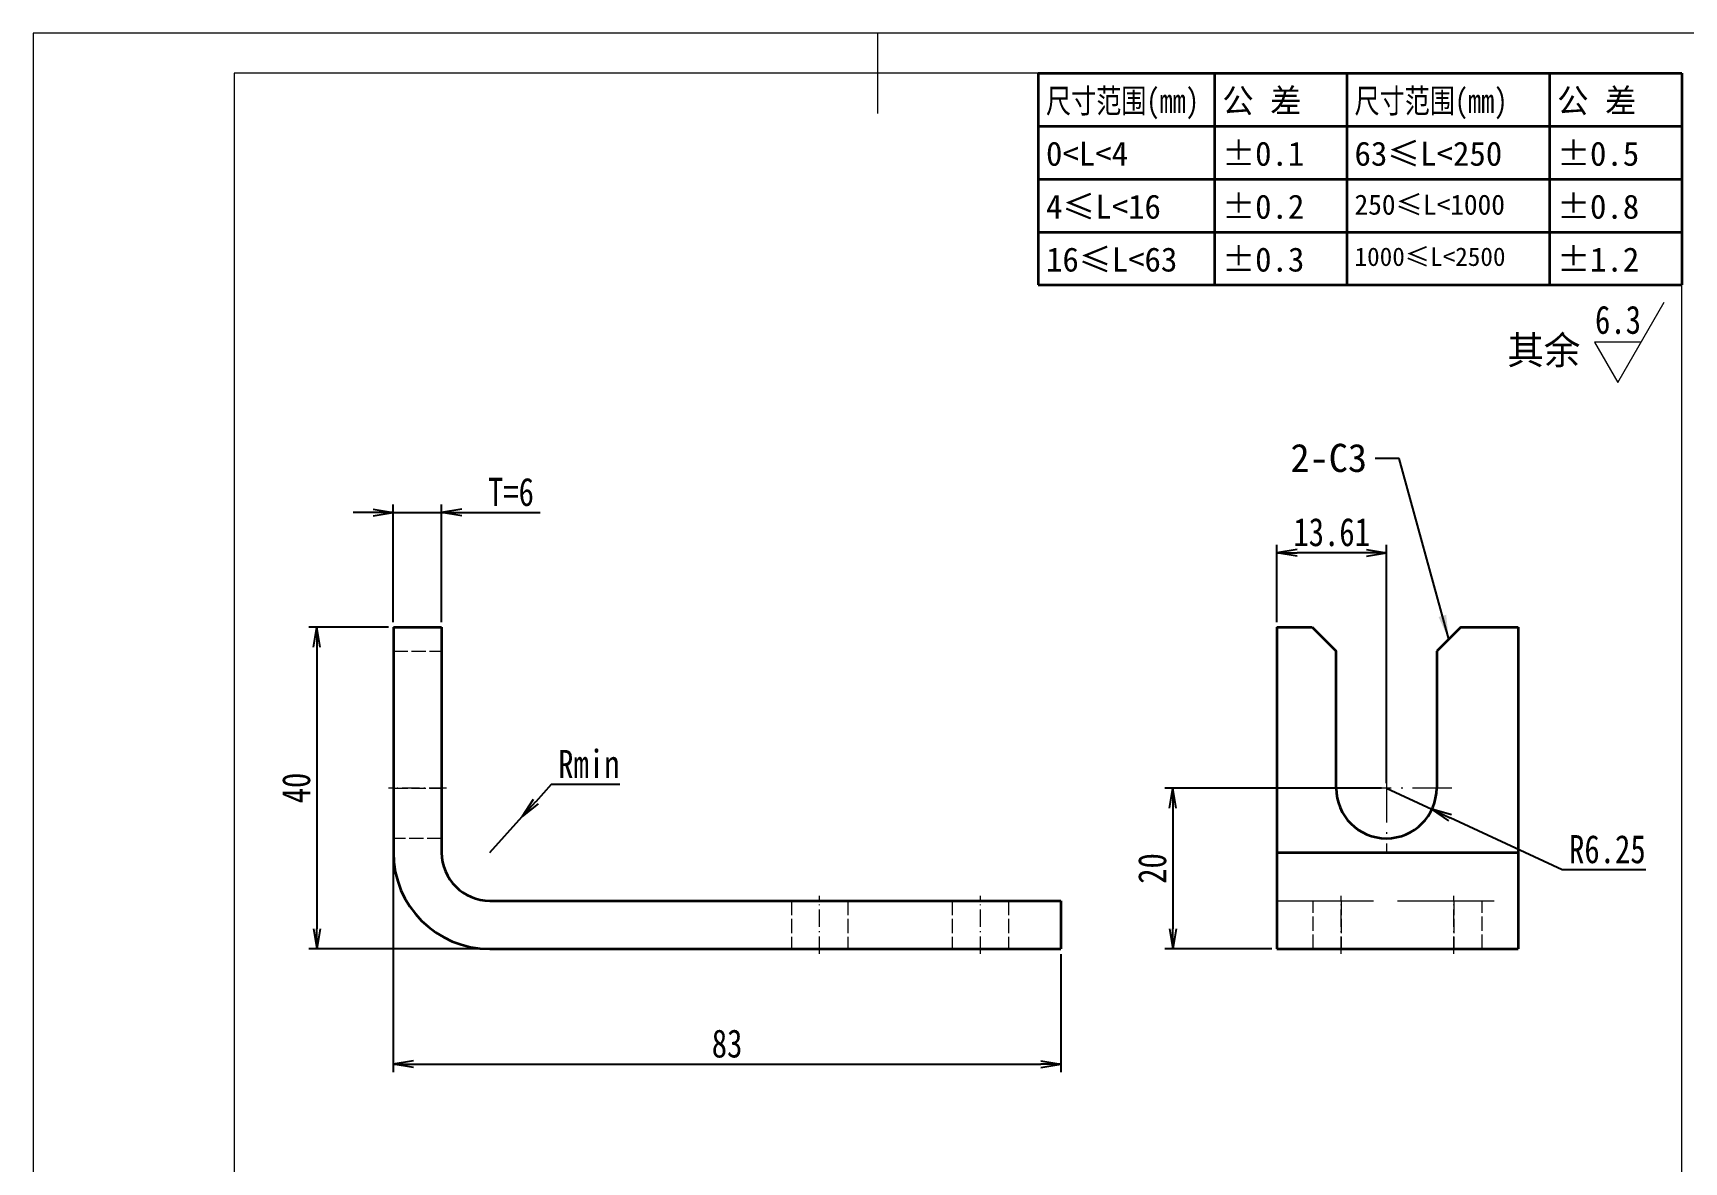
# Model space of a CAD drawing. Header units: millimetres. Extents: x -15766 to 80009, y -9701 to 15159.
# Drawn here: x -12545.3 to -12340, y 2995.2 to 3135.5 of the extents above; entities that cross this region are included whole.
import ezdxf
from ezdxf.enums import TextEntityAlignment as Align

# ---------------------------------------------------------------- set-up
doc = ezdxf.new("R2010")
doc.units = ezdxf.units.MM
for name, pattern in [('CENTER-HOKUTO_1', [16, 13, -1, 1, -1]), ('DASHDOT', [18.5, 12, -3, 0.5, -3]), ('DASHED', [15, 12, -3]), ('HIDDEN-HOKUTO_1', [2, 1, -1])]:
    doc.linetypes.add(name, pattern=pattern)
doc.layers.get('DEFPOINTS').update_dxf_attribs({"lineweight": 18})
for name, color, linetype, lineweight in [('AM_7', 2, 'CENTER-HOKUTO_1', 18), ('AM_HID', 1, 'HIDDEN-HOKUTO_1', 18), ('AM_VIS', 7, 'Continuous', 18), ('CDRAFT0', 7, 'Continuous', 18), ('DIM', 253, 'Continuous', 20), ('title_frame', 7, 'Continuous', 18), ('word_dim', 9, 'Continuous', 18), ('尺寸线层', 3, 'Continuous', 18), ('粗实线层', 7, 'Continuous', 35), ('粗实线层_1', 7, 'Continuous', 15)]:
    doc.layers.add(name, color=color, linetype=linetype, lineweight=lineweight)
doc.styles.add('DIM', font='', dxfattribs={"width": 0.8})
doc.styles.get('DIM').set_extended_font_data('NSimSun')
doc.dimstyles.new('1-1', dxfattribs={"dimtxt": 3.5, "dimasz": 3, "dimexe": 1, "dimexo": 0, "dimgap": 1, "dimtad": 1, "dimdsep": 46, "dimtxsty": 'DIM', "dimblk": '_CAXARROW', "dimcen": 0, "dimdle": 6, "dimclrd": 256, "dimclre": 256, "dimclrt": 3, "dimazin": 2, "dimtfac": 0.707107, "dimtmove": 0, "dimatfit": 3, "dimfxl": 0, "dimfrac": 2, "dimtolj": 1, "dimarcsym": 0})
doc.dimstyles.new('1-1$0', dxfattribs={"dimtxt": 3.5, "dimasz": 2.5, "dimexe": 1, "dimexo": 0.625, "dimgap": 0.8, "dimtad": 1, "dimdsep": 46, "dimtxsty": 'DIM', "dimblk": 'OPEN', "dimcen": 0, "dimdle": 5, "dimclrd": 256, "dimclre": 256, "dimclrt": 3, "dimazin": 3, "dimtfac": 0.5, "dimtmove": 0, "dimatfit": 3, "dimldrblk": 'OPEN', "dimfxl": 0, "dimtolj": 1, "dimarcsym": 0})
doc.dimstyles.new('1-1$4', dxfattribs={"dimtxt": 3.5, "dimasz": 2.5, "dimexe": 1, "dimexo": 0.625, "dimgap": 0.8, "dimtad": 1, "dimtih": 1, "dimtoh": 1, "dimzin": 12, "dimdsep": 46, "dimtxsty": 'DIM', "dimblk": 'OPEN', "dimcen": 0, "dimdle": 5, "dimclrd": 256, "dimclre": 256, "dimclrt": 3, "dimazin": 3, "dimtfac": 0.5, "dimtmove": 0, "dimatfit": 3, "dimldrblk": 'OPEN', "dimfxl": 0, "dimtolj": 1, "dimarcsym": 0})

# ---------------------------------------------------------------- blocks, each defined once
blk = doc.blocks.new('*X1569')
at = {"layer": 'CDRAFT0'}
blk.add_lwpolyline([(0, 0), (210, 0), (210, 297), (0, 297), (0, 0)], dxfattribs=at)
at = {"layer": '粗实线层_1'}
for p, q in [((105, 297), (105, 287)), ((205, 292), (25, 292)), ((25, 292), (25, 5)), ((205, 5), (205, 292))]:
    blk.add_line(p, q, dxfattribs=at)
blk = doc.blocks.new('自由公差_1')
at = {"layer": '粗实线层'}
for p, q in [((-80, 0), (0, 0)), ((-80, 0), (-80, -26.3)), ((-58.08, 0), (-58.08, -26.3)), ((-41.64, 0), (-41.64, -26.3)), ((-16.44, 0), (-16.44, -26.3)), ((0, 0), (0, -26.3)), ((-80, -6.58), (0, -6.58)), ((-80, -13.15), (0, -13.15)), ((-80, -19.73), (0, -19.73)), ((-80, -26.3), (0, -26.3))]:
    blk.add_line(p, q, dxfattribs=at)
at = {"layer": '尺寸线层', "linetype": 'Continuous', "attachment_point": 1, "line_spacing_factor": 0.9}
for s, insert, char_height, width in [('{\\W0.8;尺寸范围(mm)}', (-79.04, -1.92), 3, 22.6032), ('公 差', (-57.12, -1.92), 3, 22.6032), ('{\\W0.8;尺寸范围(mm)}', (-40.68, -1.92), 3, 22.6032), ('公 差', (-15.48, -1.92), 3, 22.6032), ('0<L<4', (-79.04, -8.49), 3, 22.6032), ('%%P0.1', (-57.12, -8.49), 3, 12.7119), ('63≤L<250', (-40.68, -8.49), 3, 22.6032), ('%%P0.5', (-15.48, -8.49), 3, 12.5771), ('4≤L<16', (-79.04, -15.07), 3, 22.6032), ('%%P0.2', (-57.12, -15.07), 3, 12.4769), ('250≤L<1000', (-40.68, -15.07), 2.5, 22.6032), ('%%P0.8', (-15.48, -15.07), 3, 13.0759), ('16≤L<63', (-79.04, -21.64), 3, 22.6032), ('%%P0.3', (-57.12, -21.64), 3, 12.7119), ('1000≤L<2500', (-40.68, -21.64), 2.3, 22.6032), ('%%P1.2', (-15.48, -21.64), 3, 12.8764)]:
    blk.add_mtext(s, dxfattribs=dict(at, insert=insert, char_height=char_height, width=width))
blk = doc.blocks.new('_OPEN')
at = {"color": 0, "linetype": 'ByBlock', "lineweight": -2}
for p, q in [((-1, 0.166667), (0, 0)), ((-1, -0.166667), (0, 0)), ((0, 0), (-1, 0))]:
    blk.add_line(p, q, dxfattribs=at)
blk = doc.blocks.new('*D1615')
at = {"layer": 'DEFPOINTS', "color": 0, "transparency": 16777216}
for p in [(-12500.47, 3061.67), (-12509.98, 3021.67), (-12488.47, 3021.67)]:
    blk.add_point(p, dxfattribs=at)
at = {"layer": 'word_dim', "linetype": 'Continuous', "lineweight": -2, "transparency": 16777216}
for p, q in [((-12501.09, 3061.67), (-12510.98, 3061.67)), ((-12509.98, 3059.17), (-12509.98, 3024.17)), ((-12489.09, 3021.67), (-12510.98, 3021.67))]:
    blk.add_line(p, q, dxfattribs=at)
at = {"layer": 'word_dim', "lineweight": -2, "transparency": 16777216, "xscale": 2.5, "yscale": 2.5, "zscale": 2.5}
for p, rotation in [((-12509.98, 3061.67), 90), ((-12509.98, 3021.67), 270)]:
    blk.add_blockref('_OPEN', p, dxfattribs=dict(at, rotation=rotation))
at = {"layer": 'word_dim', "color": 3, "transparency": 16777216, "insert": (-12512.53, 3041.67), "char_height": 3.5, "attachment_point": 5, "rotation": 90, "style": 'DIM'}
blk.add_mtext('\\A1;40', dxfattribs=at)
blk = doc.blocks.new('*D1616')
at = {"layer": 'DEFPOINTS', "color": 0, "transparency": 16777216}
for p in [(-12500.47, 3033.67), (-12417.47, 3021.67), (-12417.47, 3007.35)]:
    blk.add_point(p, dxfattribs=at)
at = {"layer": 'word_dim', "linetype": 'Continuous', "lineweight": -2, "transparency": 16777216}
for p, q in [((-12500.47, 3033.04), (-12500.47, 3006.35)), ((-12417.47, 3021.04), (-12417.47, 3006.35)), ((-12497.97, 3007.35), (-12419.97, 3007.35))]:
    blk.add_line(p, q, dxfattribs=at)
at = {"layer": 'word_dim', "lineweight": -2, "transparency": 16777216, "xscale": 2.5, "yscale": 2.5, "zscale": 2.5, "rotation": 180}
blk.add_blockref('_OPEN', (-12500.47, 3007.35), dxfattribs=at)
at = {"layer": 'word_dim', "lineweight": -2, "transparency": 16777216, "xscale": 2.5, "yscale": 2.5, "zscale": 2.5}
blk.add_blockref('_OPEN', (-12417.47, 3007.35), dxfattribs=at)
at = {"layer": 'word_dim', "color": 3, "transparency": 16777216, "insert": (-12458.97, 3009.9), "char_height": 3.5, "attachment_point": 5, "style": 'DIM'}
blk.add_mtext('\\A1;83', dxfattribs=at)
blk = doc.blocks.new('*D1617')
at = {"layer": 'DEFPOINTS', "color": 0, "transparency": 16777216}
for p in [(-12494.47, 3075.89), (-12500.47, 3061.67), (-12494.47, 3061.67)]:
    blk.add_point(p, dxfattribs=at)
at = {"layer": 'word_dim', "linetype": 'Continuous', "lineweight": -2, "transparency": 16777216}
for p, q in [((-12502.97, 3075.89), (-12505.47, 3075.89)), ((-12500.47, 3062.29), (-12500.47, 3076.89)), ((-12500.47, 3075.89), (-12494.47, 3075.89)), ((-12494.47, 3062.29), (-12494.47, 3076.89)), ((-12491.97, 3075.89), (-12482.21, 3075.89))]:
    blk.add_line(p, q, dxfattribs=at)
at = {"layer": 'word_dim', "lineweight": -2, "transparency": 16777216, "xscale": 2.5, "yscale": 2.5, "zscale": 2.5}
blk.add_blockref('_OPEN', (-12500.47, 3075.89), dxfattribs=at)
at = {"layer": 'word_dim', "lineweight": -2, "transparency": 16777216, "xscale": 2.5, "yscale": 2.5, "zscale": 2.5, "rotation": 180}
blk.add_blockref('_OPEN', (-12494.47, 3075.89), dxfattribs=at)
at = {"layer": 'word_dim', "color": 3, "transparency": 16777216, "insert": (-12485.84, 3078.44), "char_height": 3.5, "attachment_point": 5, "style": 'DIM'}
blk.add_mtext('\\A1;T=6', dxfattribs=at)
blk = doc.blocks.new('*D1618')
at = {"layer": 'DEFPOINTS', "color": 0, "transparency": 16777216}
for p in [(-12484.44, 3038.12), (-12488.47, 3033.67)]:
    blk.add_point(p, dxfattribs=at)
at = {"layer": 'word_dim', "linetype": 'Continuous', "lineweight": -2, "transparency": 16777216}
for p, q in [((-12480.84, 3042.11), (-12482.77, 3039.97)), ((-12472.3, 3042.11), (-12480.84, 3042.11)), ((-12488.47, 3033.67), (-12484.44, 3038.12))]:
    blk.add_line(p, q, dxfattribs=at)
at = {"layer": 'word_dim', "lineweight": -2, "transparency": 16777216, "xscale": 2.5, "yscale": 2.5, "zscale": 2.5, "rotation": 227.8844058382585}
blk.add_blockref('_OPEN', (-12484.44, 3038.12), dxfattribs=at)
at = {"layer": 'word_dim', "color": 3, "transparency": 16777216, "insert": (-12476.16, 3044.66), "char_height": 3.5, "attachment_point": 5, "style": 'DIM'}
blk.add_mtext('\\A1;Rmin', dxfattribs=at)
blk = doc.blocks.new('*D1625')
at = {"layer": 'DEFPOINTS', "color": 0, "transparency": 16777216}
for p in [(-12390.59, 3070.9), (-12390.59, 3061.67), (-12376.98, 3041.67)]:
    blk.add_point(p, dxfattribs=at)
at = {"layer": 'word_dim', "linetype": 'Continuous', "lineweight": -2, "transparency": 16777216}
for p, q in [((-12390.59, 3062.29), (-12390.59, 3071.9)), ((-12376.98, 3042.29), (-12376.98, 3071.9)), ((-12379.48, 3070.9), (-12388.09, 3070.9))]:
    blk.add_line(p, q, dxfattribs=at)
at = {"layer": 'word_dim', "lineweight": -2, "transparency": 16777216, "xscale": 2.5, "yscale": 2.5, "zscale": 2.5, "rotation": 180}
blk.add_blockref('_OPEN', (-12390.59, 3070.9), dxfattribs=at)
at = {"layer": 'word_dim', "lineweight": -2, "transparency": 16777216, "xscale": 2.5, "yscale": 2.5, "zscale": 2.5}
blk.add_blockref('_OPEN', (-12376.98, 3070.9), dxfattribs=at)
at = {"layer": 'word_dim', "color": 3, "transparency": 16777216, "insert": (-12383.79, 3073.45), "char_height": 3.5, "attachment_point": 5, "style": 'DIM'}
blk.add_mtext('\\A1;13.61', dxfattribs=at)
blk = doc.blocks.new('*D1626')
at = {"layer": 'DEFPOINTS', "color": 0, "transparency": 16777216}
for p in [(-12376.98, 3041.67), (-12403.54, 3021.67), (-12390.59, 3021.67)]:
    blk.add_point(p, dxfattribs=at)
at = {"layer": 'word_dim', "linetype": 'Continuous', "lineweight": -2, "transparency": 16777216}
for p, q in [((-12377.61, 3041.67), (-12404.54, 3041.67)), ((-12403.54, 3039.17), (-12403.54, 3024.17)), ((-12391.22, 3021.67), (-12404.54, 3021.67))]:
    blk.add_line(p, q, dxfattribs=at)
at = {"layer": 'word_dim', "lineweight": -2, "transparency": 16777216, "xscale": 2.5, "yscale": 2.5, "zscale": 2.5}
for p, rotation in [((-12403.54, 3041.67), 90), ((-12403.54, 3021.67), 270)]:
    blk.add_blockref('_OPEN', p, dxfattribs=dict(at, rotation=rotation))
at = {"layer": 'word_dim', "color": 3, "transparency": 16777216, "insert": (-12406.09, 3031.67), "char_height": 3.5, "attachment_point": 5, "rotation": 90, "style": 'DIM'}
blk.add_mtext('\\A1;20', dxfattribs=at)
blk = doc.blocks.new('*D1627')
at = {"layer": 'DEFPOINTS', "color": 0, "transparency": 16777216}
for p in [(-12376.98, 3041.67), (-12371.32, 3039.03)]:
    blk.add_point(p, dxfattribs=at)
at = {"layer": 'word_dim', "linetype": 'Continuous', "lineweight": -2, "transparency": 16777216}
for p, q in [((-12376.98, 3041.67), (-12371.32, 3039.03)), ((-12355.13, 3031.5), (-12369.05, 3037.98)), ((-12344.72, 3031.5), (-12355.13, 3031.5))]:
    blk.add_line(p, q, dxfattribs=at)
at = {"layer": 'word_dim', "lineweight": -2, "transparency": 16777216, "xscale": 2.5, "yscale": 2.5, "zscale": 2.5, "rotation": 155.0578197492978}
blk.add_blockref('_OPEN', (-12371.32, 3039.03), dxfattribs=at)
at = {"layer": 'word_dim', "color": 3, "transparency": 16777216, "insert": (-12349.51, 3034.05), "char_height": 3.5, "attachment_point": 5, "style": 'DIM'}
blk.add_mtext('\\A1;R6.25', dxfattribs=at)
blk = doc.blocks.new('_CAXARROW')
blk.add_hatch(color=0).paths.add_polyline_path([(0, 0), (-1, 0.125), (-1, -0.125)], flags=0)

msp = doc.modelspace()

# ---------------------------------------------------------------- linework, layer by layer
at = {"layer": 'AM_7', "color": 2, "linetype": 'DASHDOT', "lineweight": 13, "ltscale": 0.40625}
for p, q in [((-12376.98361, 3049.79264), (-12376.98361, 3033.54264)), ((-12368.85861, 3041.66764), (-12385.10861, 3041.66764))]:
    msp.add_line(p, q, dxfattribs=at)
at = {"layer": 'AM_7', "color": 2, "linetype": 'DASHDOT', "lineweight": 13, "ltscale": 0.180017}
msp.add_line((-12493.86797, 3041.66764), (-12501.06865, 3041.66764), dxfattribs=at)
at = {"layer": 'AM_7', "color": 2, "linetype": 'DASHDOT', "lineweight": 13, "ltscale": 0.179999}
for p, q in [((-12447.46806, 3021.06754), (-12447.46806, 3028.2675)), ((-12427.46806, 3021.06754), (-12427.46806, 3028.2675)), ((-12382.59201, 3021.06754), (-12382.59201, 3028.2675)), ((-12368.59201, 3021.06754), (-12368.59201, 3028.2675))]:
    msp.add_line(p, q, dxfattribs=at)
at = {"layer": 'AM_HID', "color": 1, "linetype": 'DASHED', "lineweight": 13, "ltscale": 0.15}
for p, q in [((-12500.46806, 3058.66764), (-12494.46806, 3058.66764)), ((-12500.46806, 3058.66764), (-12494.46806, 3058.66764)), ((-12500.46806, 3041.66764), (-12494.46806, 3041.66764)), ((-12500.46806, 3041.66764), (-12494.46806, 3041.66764)), ((-12494.46806, 3035.41764), (-12500.46806, 3035.41764)), ((-12450.96806, 3027.66764), (-12450.96806, 3021.66764)), ((-12443.96806, 3027.66764), (-12443.96806, 3021.66764)), ((-12430.96806, 3027.66764), (-12430.96806, 3021.66764)), ((-12423.96806, 3027.66764), (-12423.96806, 3021.66764)), ((-12386.09201, 3021.66764), (-12386.09201, 3027.66764)), ((-12386.09201, 3021.66764), (-12386.09201, 3027.66764)), ((-12382.59201, 3027.66764), (-12382.59201, 3021.66764)), ((-12382.59201, 3027.66764), (-12382.59201, 3021.66764)), ((-12382.59201, 3027.66764), (-12382.59201, 3021.66764)), ((-12382.59201, 3027.66764), (-12382.59201, 3021.66764)), ((-12368.59201, 3027.66764), (-12368.59201, 3021.66764)), ((-12368.59201, 3027.66764), (-12368.59201, 3021.66764)), ((-12368.59201, 3027.66764), (-12368.59201, 3021.66764)), ((-12368.59201, 3027.66764), (-12368.59201, 3021.66764)), ((-12365.09201, 3021.66764), (-12365.09201, 3027.66764)), ((-12365.09201, 3021.66764), (-12365.09201, 3027.66764))]:
    msp.add_line(p, q, dxfattribs=at)
at = {"layer": 'AM_HID', "color": 1, "linetype": 'DASHED', "lineweight": 13}
for p, q in [((-12390.59201, 3033.66764), (-12360.59201, 3033.66764)), ((-12390.59201, 3027.66764), (-12360.59201, 3027.66764))]:
    msp.add_line(p, q, dxfattribs=at)
at = {"layer": 'AM_VIS', "color": 7, "lineweight": 35}
for p, q in [((-12500.46806, 3061.66764), (-12500.46806, 3033.66764)), ((-12494.46806, 3061.66764), (-12494.46806, 3033.66764)), ((-12390.59201, 3061.66764), (-12390.59201, 3033.66764)), ((-12360.59201, 3061.66764), (-12360.59201, 3033.66764)), ((-12390.59201, 3033.66764), (-12360.59201, 3033.66764)), ((-12488.46806, 3027.66764), (-12417.46806, 3027.66764)), ((-12488.46806, 3021.66764), (-12417.46806, 3021.66764)), ((-12390.59201, 3021.66764), (-12360.59201, 3021.66764))]:
    msp.add_line(p, q, dxfattribs=at)
at = {"layer": 'AM_VIS', "color": 7, "lineweight": 35, "ltscale": 0.15}
for p, q in [((-12500.46806, 3061.66764), (-12494.46806, 3061.66764)), ((-12417.46806, 3027.66764), (-12417.46806, 3021.66764))]:
    msp.add_line(p, q, dxfattribs=at)
at = {"layer": 'AM_VIS', "color": 7, "lineweight": 35, "ltscale": 0.10896}
msp.add_line((-12390.59201, 3061.66764), (-12386.23361, 3061.66764), dxfattribs=at)
at = {"layer": 'AM_VIS', "color": 7, "lineweight": 35, "ltscale": 0.106066}
for p, q in [((-12386.23361, 3061.66764), (-12383.23361, 3058.66764)), ((-12367.73361, 3061.66764), (-12370.73361, 3058.66764))]:
    msp.add_line(p, q, dxfattribs=at)
at = {"layer": 'AM_VIS', "color": 7, "lineweight": 35, "ltscale": 0.17854}
msp.add_line((-12367.73361, 3061.66764), (-12360.59201, 3061.66764), dxfattribs=at)
at = {"layer": 'AM_VIS', "color": 7, "lineweight": 35, "ltscale": 0.425}
for p, q in [((-12383.23361, 3041.66764), (-12383.23361, 3058.66764)), ((-12370.73361, 3058.66764), (-12370.73361, 3041.66764))]:
    msp.add_line(p, q, dxfattribs=at)
at = {"layer": 'AM_VIS', "color": 7, "lineweight": 35, "ltscale": 0.3}
for p, q in [((-12390.59201, 3033.66764), (-12390.59201, 3021.66764)), ((-12360.59201, 3033.66764), (-12360.59201, 3021.66764))]:
    msp.add_line(p, q, dxfattribs=at)
at = {"layer": 'AM_VIS', "color": 7, "lineweight": 35}
for centre, radius, start, end in [((-12376.98361, 3041.66764), 6.25, 180.000005, 359.9999999), ((-12488.46806, 3033.66764), 12, 180.0000087, 270.0000043), ((-12488.46806, 3033.66764), 6, 180.0000087, 270.0000043)]:
    msp.add_arc(centre, radius, start, end, dxfattribs=at)
at = {"layer": 'DIM'}
for p, q in [((-12348.21616, 3092.05697), (-12342.44265, 3102.05697)), ((-12345.32941, 3097.05697), (-12351.10291, 3097.05697)), ((-12351.10291, 3097.05697), (-12348.21616, 3092.05697))]:
    msp.add_line(p, q, dxfattribs=at)

# ---------------------------------------------------------------- block references
at = {"layer": 'AM_VIS'}
msp.add_blockref('*X1569', (-12545.27127, 2838.48453), dxfattribs=at)
at = {"layer": 'title_frame'}
msp.add_blockref('自由公差_1', (-12340.27127, 3130.48453), dxfattribs=at)

# ---------------------------------------------------------------- texts
at = {"layer": 'DIM', "color": 2, "style": 'DIM', "width": 0.8}
msp.add_attdef('6.3', text='0.0', height=3.5, dxfattribs=at).set_placement((-12345.32941, 3097.05697), align=Align.BOTTOM_RIGHT)
at = {"layer": 'word_dim', "linetype": 'Continuous', "insert": (-12361.95612, 3097.82283), "char_height": 3.5, "width": 10.860604, "attachment_point": 1}
msp.add_mtext('{\\C3;其余}', dxfattribs=at)
at = {"layer": 'word_dim', "color": 3, "insert": (-12379.39455, 3080.88662), "char_height": 3.5, "attachment_point": 9}
msp.add_mtext('\\A1;2-C3', dxfattribs=at)

# ---------------------------------------------------------------- dimensions: what is measured, and where the dimension line sits
at = {"layer": 'word_dim', "color": 3, "true_color": 0x00ff00}
dim = msp.add_linear_dim(base=(-12494.46806, 3075.88701), p1=(-12500.46806, 3061.66764), p2=(-12494.46806, 3061.66764), dimstyle='1-1$0', override={"dimpost": 'T=<>'}, dxfattribs=at)
dim.commit()
dim.dimension.update_dxf_attribs({"geometry": '*D1617', "text_midpoint": (-12485.83695, 3078.43701)})
for base, p1, p2, picture, middle in [((-12390.59201, 3070.8993), (-12376.98361, 3041.66764), (-12390.59201, 3061.66764), '*D1625', (-12383.78781, 3073.4493)), ((-12417.46806, 3007.34754), (-12500.46806, 3033.66764), (-12417.46806, 3021.66764), '*D1616', (-12458.96806, 3009.89754))]:
    dim = msp.add_linear_dim(base=base, p1=p1, p2=p2, dimstyle='1-1$0', dxfattribs=at)
    dim.commit()
    dim.dimension.update_dxf_attribs({"geometry": picture, "text_midpoint": middle})
for base, p1, p2, picture, middle in [((-12509.97992, 3021.66764), (-12500.46806, 3061.66764), (-12488.46806, 3021.66764), '*D1615', (-12512.52992, 3041.66764)), ((-12403.53885, 3021.66764), (-12376.98361, 3041.66764), (-12390.59201, 3021.66764), '*D1626', (-12406.08885, 3031.66764))]:
    dim = msp.add_linear_dim(base=base, p1=p1, p2=p2, angle=90, dimstyle='1-1$0', dxfattribs=at)
    dim.commit()
    dim.dimension.update_dxf_attribs({"geometry": picture, "text_midpoint": middle})
dim = msp.add_radius_dim(center=(-12488.46806, 3033.66764), mpoint=(-12484.44429, 3038.1184), text='Rmin', dimstyle='1-1$4', dxfattribs=at)
dim.commit()
dim.dimension.update_dxf_attribs({"geometry": '*D1618', "text_midpoint": (-12476.15639, 3042.1099), "dimtype": 164})
dim = msp.add_radius_dim(center=(-12376.98361, 3041.66764), mpoint=(-12371.31652, 3039.032), dimstyle='1-1$4', dxfattribs=at)
dim.commit()
dim.dimension.update_dxf_attribs({"geometry": '*D1627', "text_midpoint": (-12349.51431, 3031.50499), "dimtype": 164})

# ---------------------------------------------------------------- leaders
at = {"layer": 'word_dim', "color": 3, "true_color": 0x00ff00, "annotation_type": 0, "has_hookline": 1, "hookline_direction": 1, "text_width": 12.83333}
msp.add_leader([(-12369.23361, 3060.16764), (-12375.39455, 3082.63662), (-12378.39455, 3082.63662)], dimstyle='1-1', override={"dimgap": 1, "dimtad": 0}, dxfattribs=at)

doc.saveas('drawing.dxf')
